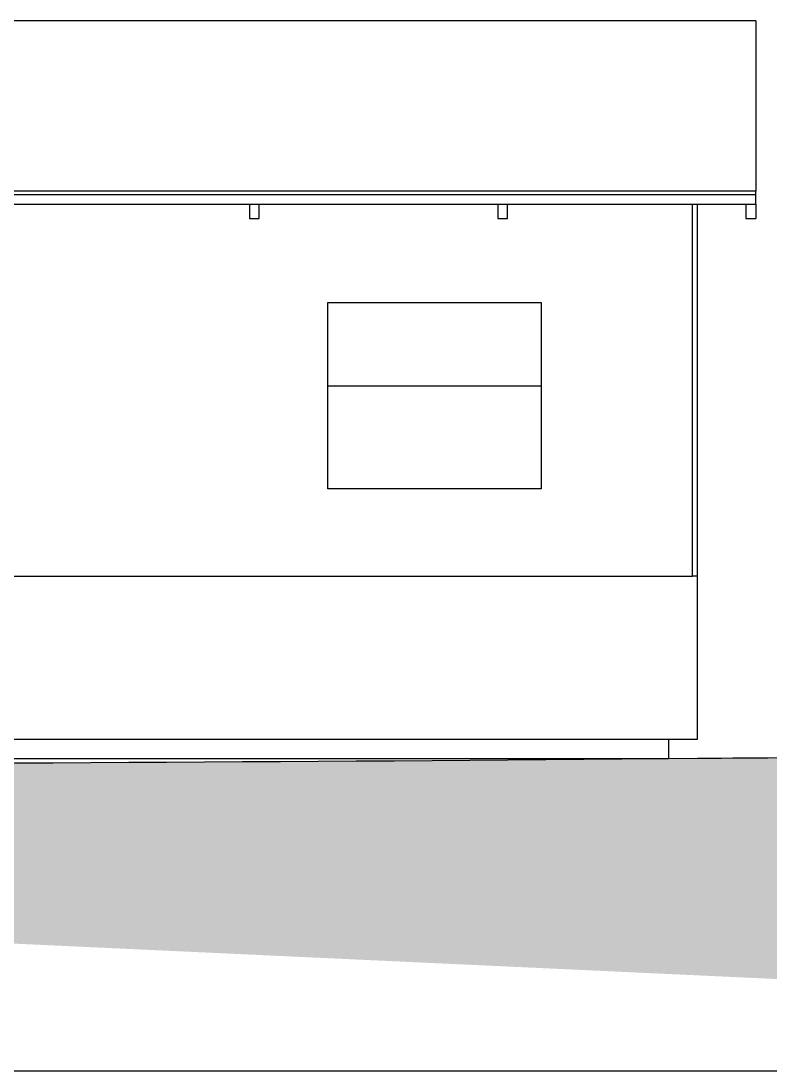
# Model space of a CAD drawing. Header units: metres. Extents: x 258817 to 259192, y 1878716 to 1878911.
# Drawn here: x 259021.93 to 259025.79, y 1878852.67 to 1878858.08 of the extents above; entities that cross this region are included whole.
import ezdxf

# ---------------------------------------------------------------- set-up
doc = ezdxf.new("R2010")
doc.units = ezdxf.units.M
doc.header["$MEASUREMENT"] = 0
doc.layers.add('Vistas', color=7, linetype='Continuous')

# ---------------------------------------------------------------- blocks, each defined once
blk = doc.blocks.new('003 - Elevación Oeste')
for p, q in [((8.8147, 1.3482), (3.8947, 1.3482)), ((8.8147, 1.3482), (8.8147, 0.4724)), ((8.8147, 0.4724), (3.6447, 0.4724)), ((8.8147, 0.4531), (3.6447, 0.4531)), ((8.8147, 0.4531), (8.8147, 0.4724)), ((8.8147, 0.404), (8.8147, 0.4531)), ((4.9755, 0.404), (6.2047, 0.404)), ((6.2047, 0.404), (6.2555, 0.404)), ((6.2047, 0.404), (6.2047, 0.3304)), ((6.2555, 0.404), (7.4847, 0.404)), ((6.2555, 0.3304), (6.2555, 0.404)), ((7.4847, 0.404), (7.5355, 0.404)), ((7.4847, 0.404), (7.4847, 0.3304)), ((7.5355, 0.404), (8.4893, 0.404)), ((7.5355, 0.3304), (7.5355, 0.404)), ((8.4893, -1.5112), (8.4893, 0.404)), ((8.4893, 0.404), (8.5147, 0.404)), ((8.5147, 0.404), (8.7639, 0.404)), ((8.5147, -1.5112), (8.5147, 0.404)), ((8.7639, 0.404), (8.8147, 0.404)), ((8.7639, 0.404), (8.7639, 0.3304)), ((8.8147, 0.404), (8.8147, 0.3304)), ((6.2047, 0.3304), (6.2555, 0.3304)), ((7.4847, 0.3304), (7.5355, 0.3304)), ((8.7639, 0.3304), (8.8147, 0.3304)), ((6.6084, -1.0623), (6.6084, -0.1023)), ((6.6084, -0.1023), (6.6088, -0.1023)), ((6.6088, -0.1023), (7.7084, -0.1023)), ((6.6088, -0.5312), (6.6088, -0.1023)), ((7.7084, -0.1023), (7.7084, -0.5312)), ((6.6088, -0.5312), (7.7084, -0.5312)), ((6.6088, -1.0623), (6.6088, -0.5312)), ((7.7084, -0.5312), (7.7084, -1.0623)), ((6.6088, -1.0623), (6.6084, -1.0623)), ((7.7084, -1.0623), (6.6088, -1.0623)), ((3.6447, -1.5112), (8.4893, -1.5112)), ((8.5147, -1.5112), (8.4893, -1.5112)), ((8.5147, -2.3512), (8.5147, -1.5112)), ((3.6447, -2.3512), (8.3647, -2.3512)), ((8.3647, -2.3512), (8.3647, -2.4512)), ((8.3647, -2.3512), (8.5147, -2.3512)), ((3.6447, -2.4512), (8.3647, -2.4512))]:
    blk.add_line(p, q)

msp = doc.modelspace()

# ---------------------------------------------------------------- hatches: boundary and pattern name
at = {"layer": 'Vistas'}
h = msp.add_hatch(dxfattribs=at)
h.set_pattern_fill('EARTH', color=256)
h.set_pattern_definition([(0, (-74.26602, 44.66947), (0.25, 0.25), [0.25, -0.25]), (0, (-74.26602, 44.76322), (0.25, 0.25), [0.25, -0.25]), (0, (-74.26602, 44.85697), (0.25, 0.25), [0.25, -0.25]), (90, (-74.23477, 44.88822), (-0.25, 0.25), [0.25, -0.25]), (90, (-74.14102, 44.88822), (-0.25, 0.25), [0.25, -0.25]), (90, (-74.04727, 44.88822), (-0.25, 0.25), [0.25, -0.25])])
edge = h.paths.add_edge_path()
edge.add_spline(control_points=[(259034.3909, 1878854.28178), (259034.7914, 1878854.29175), (259035.33979, 1878854.3054), (259035.88651, 1878854.34875), (259036.03396, 1878854.36045)], knot_values=[0, 0, 0, 0, 1.2014582, 1.6451542, 1.6451542, 1.6451542, 1.6451542], degree=3, periodic=0)
edge.add_spline(control_points=[(259034.3909, 1878854.28178), (259033.74258, 1878854.28178), (259033.09427, 1878854.28178), (259032.44595, 1878854.28178), (259031.96231, 1878854.28651), (259031.3811, 1878854.29219), (259029.78339, 1878854.45813), (259028.56001, 1878854.11298), (259026.80226, 1878854.29504), (259017.71425, 1878854.20293), (259008.7221, 1878854.26885), (259000.33578, 1878854.28191), (259000.26403, 1878854.28134), (259000.16795, 1878854.28368), (259000.03057, 1878854.29764), (258999.83945, 1878854.31323), (258999.68698, 1878854.37764), (258999.44221, 1878854.37292), (258999.02936, 1878854.37097), (258998.63699, 1878854.40339), (258998.39579, 1878854.42332)], knot_values=[0, 0, 0, 0, 1, 1, 1, 2.4498074, 2.7422815, 5.8138454, 6.1063195, 8.038155, 33.038155, 33.1170765, 33.1968501, 33.2533997, 33.4052856, 33.6111334, 33.8267712, 33.8877775, 34.3422812, 35.0674593, 35.0674593, 35.0674593, 35.0674593], weights=[1, 1, 1, 1, 1, 1, 1, 1, 1, 1, 1, 1, 1, 1, 1, 1, 1, 1, 1, 1, 1], degree=3, periodic=0)
edge.add_line((258998.34569, 1878852.67266), (258998.34569, 1878854.42121))
edge.add_line((259036.03396, 1878852.67266), (258998.34569, 1878852.67266))
edge.add_line((259036.03396, 1878854.36045), (259036.03396, 1878852.67266))

# ---------------------------------------------------------------- linework, layer by layer
msp.add_line((259036.03396, 1878852.67266), (258998.34569, 1878852.67266), dxfattribs=at)
msp.add_open_spline([(259034.3909, 1878854.28178), (259033.74258, 1878854.28178), (259033.09427, 1878854.28178), (259032.44595, 1878854.28178), (259031.96231, 1878854.28651), (259031.3811, 1878854.29219), (259029.78339, 1878854.45813), (259028.56001, 1878854.11298), (259026.80226, 1878854.29504), (259017.71425, 1878854.20293), (259008.7221, 1878854.26885), (259000.33578, 1878854.28191), (259000.26403, 1878854.28134), (259000.16795, 1878854.28368), (259000.03057, 1878854.29764), (258999.83945, 1878854.31323), (258999.68698, 1878854.37764), (258999.44221, 1878854.37292), (258999.02936, 1878854.37097), (258998.63699, 1878854.40339), (258998.39579, 1878854.42332)], degree=3, knots=[0, 0, 0, 0, 1, 1, 1, 2.4498074, 2.7422815, 5.8138454, 6.1063195, 8.038155, 33.038155, 33.1170765, 33.1968501, 33.2533997, 33.4052856, 33.6111334, 33.8267712, 33.8877775, 34.3422812, 35.0674593, 35.0674593, 35.0674593, 35.0674593], dxfattribs=at)

# ---------------------------------------------------------------- block references
msp.add_blockref('003 - Elevación Oeste', (259016.90026, 1878856.73296), dxfattribs=at)

doc.saveas('drawing.dxf')
